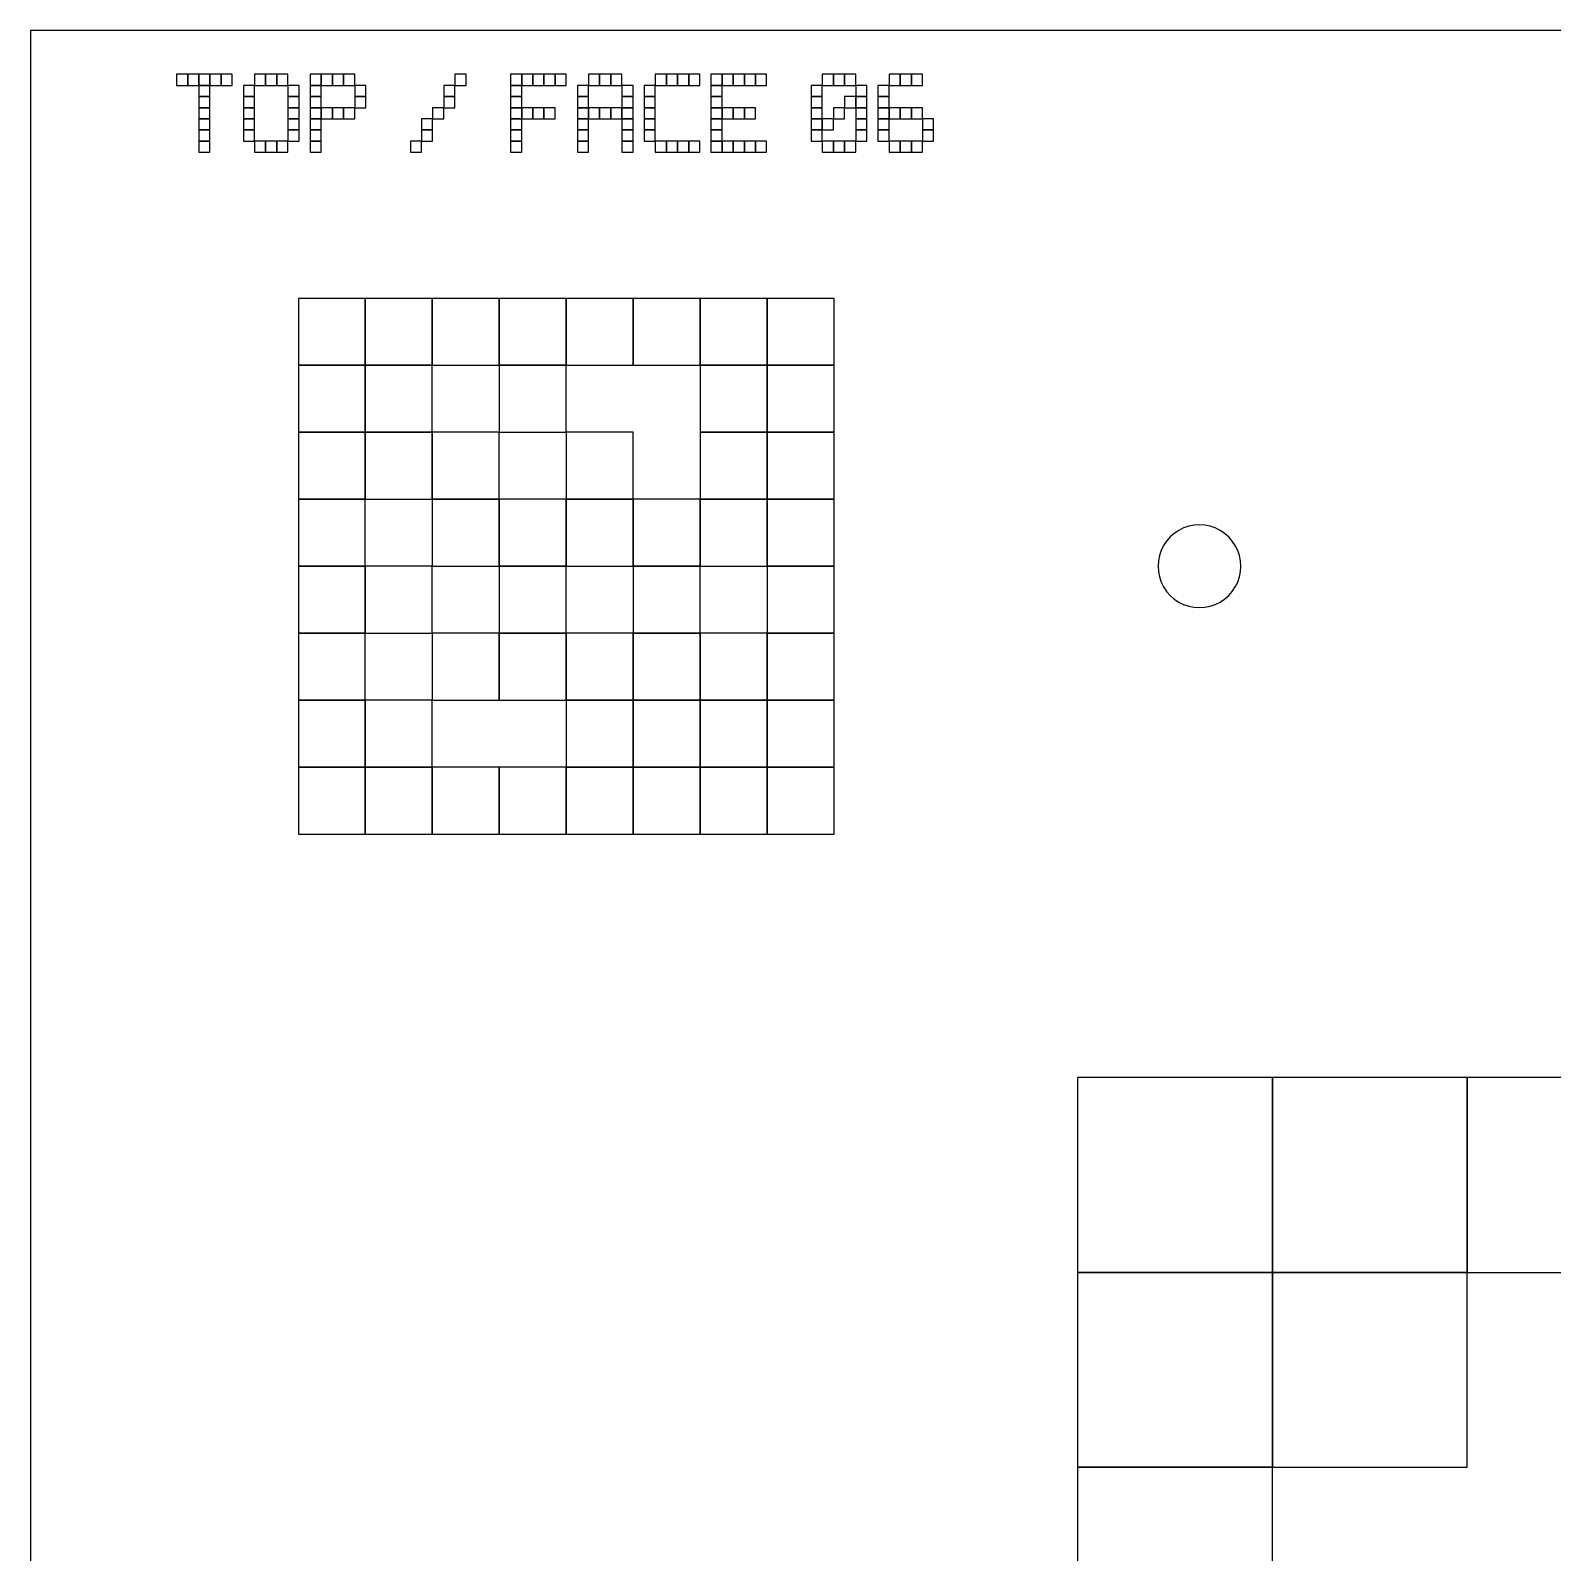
# Model space of a CAD drawing. Extents: x 0 to 490, y 0 to 320.
# Drawn here: x 340 to 402.5, y 87.5 to 150 of the extents above; entities that cross this region are included whole.
import ezdxf

# ---------------------------------------------------------------- set-up
doc = ezdxf.new("R2010")
doc.units = 0
for name, color, linetype in [('BLACK_POCKET', 7, 'CONTINUOUS'), ('BOARD_TEXT', 2, 'CONTINUOUS'), ('CUT', 1, 'CONTINUOUS'), ('MOUNT_HOLE', 5, 'CONTINUOUS')]:
    doc.layers.add(name, color=color, linetype=linetype)

msp = doc.modelspace()

# ---------------------------------------------------------------- linework, layer by layer
at = {"layer": 'BLACK_POCKET'}
for p, q in [((353.75, 139), (351, 139)), ((351, 139), (351, 136.25)), ((353.75, 136.25), (353.75, 139)), ((356.5, 139), (353.75, 139)), ((353.75, 139), (353.75, 136.25)), ((356.5, 136.25), (356.5, 139)), ((359.25, 139), (356.5, 139)), ((356.5, 139), (356.5, 136.25)), ((359.25, 136.25), (359.25, 139)), ((362, 139), (359.25, 139)), ((359.25, 139), (359.25, 136.25)), ((362, 136.25), (362, 139)), ((364.75, 139), (362, 139)), ((362, 139), (362, 136.25)), ((364.75, 136.25), (364.75, 139)), ((367.5, 139), (364.75, 139)), ((364.75, 139), (364.75, 136.25)), ((367.5, 136.25), (367.5, 139)), ((370.25, 139), (367.5, 139)), ((367.5, 139), (367.5, 136.25)), ((370.25, 136.25), (370.25, 139)), ((373, 139), (370.25, 139)), ((370.25, 139), (370.25, 136.25)), ((373, 136.25), (373, 139)), ((351, 136.25), (353.75, 136.25)), ((353.75, 136.25), (351, 136.25)), ((351, 136.25), (351, 133.5)), ((353.75, 136.25), (356.5, 136.25)), ((353.75, 133.5), (353.75, 136.25)), ((356.5, 136.25), (353.75, 136.25)), ((353.75, 136.25), (353.75, 133.5)), ((356.5, 136.25), (359.25, 136.25)), ((356.5, 133.5), (356.5, 136.25)), ((359.25, 136.25), (362, 136.25)), ((362, 136.25), (359.25, 136.25)), ((359.25, 136.25), (359.25, 133.5)), ((362, 136.25), (364.75, 136.25)), ((362, 133.5), (362, 136.25)), ((364.75, 136.25), (367.5, 136.25)), ((367.5, 136.25), (370.25, 136.25)), ((370.25, 136.25), (367.5, 136.25)), ((367.5, 136.25), (367.5, 133.5)), ((370.25, 136.25), (373, 136.25)), ((370.25, 133.5), (370.25, 136.25)), ((373, 136.25), (370.25, 136.25)), ((370.25, 136.25), (370.25, 133.5)), ((373, 133.5), (373, 136.25)), ((351, 133.5), (353.75, 133.5)), ((353.75, 133.5), (351, 133.5)), ((351, 133.5), (351, 130.75)), ((353.75, 133.5), (356.5, 133.5)), ((353.75, 130.75), (353.75, 133.5)), ((356.5, 133.5), (353.75, 133.5)), ((353.75, 133.5), (353.75, 130.75)), ((356.5, 130.75), (356.5, 133.5)), ((359.25, 133.5), (356.5, 133.5)), ((356.5, 133.5), (356.5, 130.75)), ((359.25, 133.5), (362, 133.5)), ((359.25, 130.75), (359.25, 133.5)), ((364.75, 133.5), (362, 133.5)), ((362, 133.5), (362, 130.75)), ((364.75, 130.75), (364.75, 133.5)), ((367.5, 133.5), (370.25, 133.5)), ((370.25, 133.5), (367.5, 133.5)), ((367.5, 133.5), (367.5, 130.75)), ((370.25, 133.5), (373, 133.5)), ((370.25, 130.75), (370.25, 133.5)), ((373, 133.5), (370.25, 133.5)), ((370.25, 133.5), (370.25, 130.75)), ((373, 130.75), (373, 133.5)), ((351, 130.75), (353.75, 130.75)), ((353.75, 130.75), (351, 130.75)), ((351, 130.75), (351, 128)), ((353.75, 130.75), (356.5, 130.75)), ((353.75, 128), (353.75, 130.75)), ((356.5, 130.75), (359.25, 130.75)), ((359.25, 130.75), (356.5, 130.75)), ((356.5, 130.75), (356.5, 128)), ((359.25, 128), (359.25, 130.75)), ((362, 130.75), (359.25, 130.75)), ((359.25, 130.75), (359.25, 128)), ((362, 130.75), (364.75, 130.75)), ((362, 128), (362, 130.75)), ((364.75, 130.75), (362, 130.75)), ((362, 130.75), (362, 128)), ((364.75, 128), (364.75, 130.75)), ((367.5, 130.75), (364.75, 130.75)), ((364.75, 130.75), (364.75, 128)), ((367.5, 130.75), (370.25, 130.75)), ((367.5, 128), (367.5, 130.75)), ((370.25, 130.75), (367.5, 130.75)), ((367.5, 130.75), (367.5, 128)), ((370.25, 130.75), (373, 130.75)), ((370.25, 128), (370.25, 130.75)), ((373, 130.75), (370.25, 130.75)), ((370.25, 130.75), (370.25, 128)), ((373, 128), (373, 130.75)), ((351, 128), (353.75, 128)), ((353.75, 128), (351, 128)), ((351, 128), (351, 125.25)), ((353.75, 125.25), (353.75, 128)), ((356.5, 128), (353.75, 128)), ((353.75, 128), (353.75, 125.25)), ((356.5, 128), (359.25, 128)), ((356.5, 125.25), (356.5, 128)), ((359.25, 128), (362, 128)), ((362, 128), (359.25, 128)), ((359.25, 128), (359.25, 125.25)), ((362, 128), (364.75, 128)), ((362, 125.25), (362, 128)), ((364.75, 128), (367.5, 128)), ((367.5, 128), (364.75, 128)), ((364.75, 128), (364.75, 125.25)), ((367.5, 128), (370.25, 128)), ((367.5, 125.25), (367.5, 128)), ((370.25, 128), (373, 128)), ((373, 128), (370.25, 128)), ((370.25, 128), (370.25, 125.25)), ((373, 125.25), (373, 128)), ((351, 125.25), (353.75, 125.25)), ((353.75, 125.25), (351, 125.25)), ((351, 125.25), (351, 122.5)), ((353.75, 125.25), (356.5, 125.25)), ((353.75, 122.5), (353.75, 125.25)), ((359.25, 125.25), (356.5, 125.25)), ((356.5, 125.25), (356.5, 122.5)), ((359.25, 125.25), (362, 125.25)), ((359.25, 122.5), (359.25, 125.25)), ((362, 125.25), (359.25, 125.25)), ((359.25, 125.25), (359.25, 122.5)), ((362, 122.5), (362, 125.25)), ((364.75, 125.25), (362, 125.25)), ((362, 125.25), (362, 122.5)), ((364.75, 125.25), (367.5, 125.25)), ((364.75, 122.5), (364.75, 125.25)), ((367.5, 125.25), (364.75, 125.25)), ((364.75, 125.25), (364.75, 122.5)), ((367.5, 122.5), (367.5, 125.25)), ((370.25, 125.25), (367.5, 125.25)), ((367.5, 125.25), (367.5, 122.5)), ((370.25, 125.25), (373, 125.25)), ((370.25, 122.5), (370.25, 125.25)), ((373, 125.25), (370.25, 125.25)), ((370.25, 125.25), (370.25, 122.5)), ((373, 122.5), (373, 125.25)), ((351, 122.5), (353.75, 122.5)), ((353.75, 122.5), (351, 122.5)), ((351, 122.5), (351, 119.75)), ((353.75, 119.75), (353.75, 122.5)), ((356.5, 122.5), (353.75, 122.5)), ((353.75, 122.5), (353.75, 119.75)), ((356.5, 122.5), (359.25, 122.5)), ((356.5, 119.75), (356.5, 122.5)), ((359.25, 122.5), (362, 122.5)), ((362, 122.5), (364.75, 122.5)), ((364.75, 122.5), (362, 122.5)), ((362, 122.5), (362, 119.75)), ((364.75, 122.5), (367.5, 122.5)), ((364.75, 119.75), (364.75, 122.5)), ((367.5, 122.5), (364.75, 122.5)), ((364.75, 122.5), (364.75, 119.75)), ((367.5, 122.5), (370.25, 122.5)), ((367.5, 119.75), (367.5, 122.5)), ((370.25, 122.5), (367.5, 122.5)), ((367.5, 122.5), (367.5, 119.75)), ((370.25, 122.5), (373, 122.5)), ((370.25, 119.75), (370.25, 122.5)), ((373, 122.5), (370.25, 122.5)), ((370.25, 122.5), (370.25, 119.75)), ((373, 119.75), (373, 122.5)), ((351, 119.75), (353.75, 119.75)), ((353.75, 119.75), (351, 119.75)), ((351, 119.75), (351, 117)), ((353.75, 119.75), (356.5, 119.75)), ((353.75, 117), (353.75, 119.75)), ((356.5, 119.75), (353.75, 119.75)), ((353.75, 119.75), (353.75, 117)), ((356.5, 117), (356.5, 119.75)), ((359.25, 119.75), (356.5, 119.75)), ((356.5, 119.75), (356.5, 117)), ((359.25, 117), (359.25, 119.75)), ((362, 119.75), (359.25, 119.75)), ((359.25, 119.75), (359.25, 117)), ((362, 119.75), (364.75, 119.75)), ((362, 117), (362, 119.75)), ((364.75, 119.75), (362, 119.75)), ((362, 119.75), (362, 117)), ((364.75, 119.75), (367.5, 119.75)), ((364.75, 117), (364.75, 119.75)), ((367.5, 119.75), (364.75, 119.75)), ((364.75, 119.75), (364.75, 117)), ((367.5, 119.75), (370.25, 119.75)), ((367.5, 117), (367.5, 119.75)), ((370.25, 119.75), (367.5, 119.75)), ((367.5, 119.75), (367.5, 117)), ((370.25, 119.75), (373, 119.75)), ((370.25, 117), (370.25, 119.75)), ((373, 119.75), (370.25, 119.75)), ((370.25, 119.75), (370.25, 117)), ((373, 117), (373, 119.75)), ((351, 117), (353.75, 117)), ((353.75, 117), (356.5, 117)), ((356.5, 117), (359.25, 117)), ((359.25, 117), (362, 117)), ((362, 117), (364.75, 117)), ((364.75, 117), (367.5, 117)), ((367.5, 117), (370.25, 117)), ((370.25, 117), (373, 117)), ((391, 107), (383, 107)), ((383, 107), (383, 99)), ((391, 99), (391, 107)), ((399, 107), (391, 107)), ((391, 107), (391, 99)), ((399, 99), (399, 107)), ((407, 107), (399, 107)), ((399, 107), (399, 99)), ((383, 99), (391, 99)), ((391, 99), (383, 99)), ((383, 99), (383, 91)), ((391, 99), (399, 99)), ((391, 91), (391, 99)), ((399, 99), (391, 99)), ((391, 99), (391, 91)), ((399, 99), (407, 99)), ((399, 91), (399, 99)), ((383, 91), (391, 91)), ((391, 91), (383, 91)), ((383, 91), (383, 83)), ((391, 91), (399, 91)), ((391, 83), (391, 91))]:
    msp.add_line(p, q, dxfattribs=at)
at = {"layer": 'BOARD_TEXT'}
for p, q in [((346.457143, 148.2), (346, 148.2)), ((346, 148.2), (346, 147.742857)), ((346.457143, 147.742857), (346.457143, 148.2)), ((346.914286, 148.2), (346.457143, 148.2)), ((346.457143, 148.2), (346.457143, 147.742857)), ((346.914286, 147.742857), (346.914286, 148.2)), ((347.371429, 148.2), (346.914286, 148.2)), ((346.914286, 148.2), (346.914286, 147.742857)), ((347.371429, 147.742857), (347.371429, 148.2)), ((347.828571, 148.2), (347.371429, 148.2)), ((347.371429, 148.2), (347.371429, 147.742857)), ((347.828571, 147.742857), (347.828571, 148.2)), ((348.285714, 148.2), (347.828571, 148.2)), ((347.828571, 148.2), (347.828571, 147.742857)), ((348.285714, 147.742857), (348.285714, 148.2)), ((349.657143, 148.2), (349.2, 148.2)), ((349.2, 148.2), (349.2, 147.742857)), ((349.657143, 147.742857), (349.657143, 148.2)), ((350.114286, 148.2), (349.657143, 148.2)), ((349.657143, 148.2), (349.657143, 147.742857)), ((350.114286, 147.742857), (350.114286, 148.2)), ((350.571429, 148.2), (350.114286, 148.2)), ((350.114286, 148.2), (350.114286, 147.742857)), ((350.571429, 147.742857), (350.571429, 148.2)), ((351.942857, 148.2), (351.485714, 148.2)), ((351.485714, 148.2), (351.485714, 147.742857)), ((351.942857, 147.742857), (351.942857, 148.2)), ((352.4, 148.2), (351.942857, 148.2)), ((351.942857, 148.2), (351.942857, 147.742857)), ((352.4, 147.742857), (352.4, 148.2)), ((352.857143, 148.2), (352.4, 148.2)), ((352.4, 148.2), (352.4, 147.742857)), ((352.857143, 147.742857), (352.857143, 148.2)), ((353.314286, 148.2), (352.857143, 148.2)), ((352.857143, 148.2), (352.857143, 147.742857)), ((353.314286, 147.742857), (353.314286, 148.2)), ((357.885714, 148.2), (357.428571, 148.2)), ((357.428571, 148.2), (357.428571, 147.742857)), ((357.885714, 147.742857), (357.885714, 148.2)), ((360.171429, 148.2), (359.714286, 148.2)), ((359.714286, 148.2), (359.714286, 147.742857)), ((360.171429, 147.742857), (360.171429, 148.2)), ((360.628571, 148.2), (360.171429, 148.2)), ((360.171429, 148.2), (360.171429, 147.742857)), ((360.628571, 147.742857), (360.628571, 148.2)), ((361.085714, 148.2), (360.628571, 148.2)), ((360.628571, 148.2), (360.628571, 147.742857)), ((361.085714, 147.742857), (361.085714, 148.2)), ((361.542857, 148.2), (361.085714, 148.2)), ((361.085714, 148.2), (361.085714, 147.742857)), ((361.542857, 147.742857), (361.542857, 148.2)), ((362, 148.2), (361.542857, 148.2)), ((361.542857, 148.2), (361.542857, 147.742857)), ((362, 147.742857), (362, 148.2)), ((363.371429, 148.2), (362.914286, 148.2)), ((362.914286, 148.2), (362.914286, 147.742857)), ((363.371429, 147.742857), (363.371429, 148.2)), ((363.828571, 148.2), (363.371429, 148.2)), ((363.371429, 148.2), (363.371429, 147.742857)), ((363.828571, 147.742857), (363.828571, 148.2)), ((364.285714, 148.2), (363.828571, 148.2)), ((363.828571, 148.2), (363.828571, 147.742857)), ((364.285714, 147.742857), (364.285714, 148.2)), ((366.114286, 148.2), (365.657143, 148.2)), ((365.657143, 148.2), (365.657143, 147.742857)), ((366.114286, 147.742857), (366.114286, 148.2)), ((366.571429, 148.2), (366.114286, 148.2)), ((366.114286, 148.2), (366.114286, 147.742857)), ((366.571429, 147.742857), (366.571429, 148.2)), ((367.028571, 148.2), (366.571429, 148.2)), ((366.571429, 148.2), (366.571429, 147.742857)), ((367.028571, 147.742857), (367.028571, 148.2)), ((367.485714, 148.2), (367.028571, 148.2)), ((367.028571, 148.2), (367.028571, 147.742857)), ((367.485714, 147.742857), (367.485714, 148.2)), ((368.4, 148.2), (367.942857, 148.2)), ((367.942857, 148.2), (367.942857, 147.742857)), ((368.4, 147.742857), (368.4, 148.2)), ((368.857143, 148.2), (368.4, 148.2)), ((368.4, 148.2), (368.4, 147.742857)), ((368.857143, 147.742857), (368.857143, 148.2)), ((369.314286, 148.2), (368.857143, 148.2)), ((368.857143, 148.2), (368.857143, 147.742857)), ((369.314286, 147.742857), (369.314286, 148.2)), ((369.771429, 148.2), (369.314286, 148.2)), ((369.314286, 148.2), (369.314286, 147.742857)), ((369.771429, 147.742857), (369.771429, 148.2)), ((370.228571, 148.2), (369.771429, 148.2)), ((369.771429, 148.2), (369.771429, 147.742857)), ((370.228571, 147.742857), (370.228571, 148.2)), ((372.971429, 148.2), (372.514286, 148.2)), ((372.514286, 148.2), (372.514286, 147.742857)), ((372.971429, 147.742857), (372.971429, 148.2)), ((373.428571, 148.2), (372.971429, 148.2)), ((372.971429, 148.2), (372.971429, 147.742857)), ((373.428571, 147.742857), (373.428571, 148.2)), ((373.885714, 148.2), (373.428571, 148.2)), ((373.428571, 148.2), (373.428571, 147.742857)), ((373.885714, 147.742857), (373.885714, 148.2)), ((375.714286, 148.2), (375.257143, 148.2)), ((375.257143, 148.2), (375.257143, 147.742857)), ((375.714286, 147.742857), (375.714286, 148.2)), ((376.171429, 148.2), (375.714286, 148.2)), ((375.714286, 148.2), (375.714286, 147.742857)), ((376.171429, 147.742857), (376.171429, 148.2)), ((376.628571, 148.2), (376.171429, 148.2)), ((376.171429, 148.2), (376.171429, 147.742857)), ((376.628571, 147.742857), (376.628571, 148.2)), ((346, 147.742857), (346.457143, 147.742857)), ((346.457143, 147.742857), (346.914286, 147.742857)), ((346.914286, 147.742857), (347.371429, 147.742857)), ((347.371429, 147.742857), (346.914286, 147.742857)), ((346.914286, 147.742857), (346.914286, 147.285714)), ((347.371429, 147.742857), (347.828571, 147.742857)), ((347.371429, 147.285714), (347.371429, 147.742857)), ((347.828571, 147.742857), (348.285714, 147.742857)), ((349.2, 147.742857), (348.742857, 147.742857)), ((348.742857, 147.742857), (348.742857, 147.285714)), ((349.2, 147.742857), (349.657143, 147.742857)), ((349.2, 147.285714), (349.2, 147.742857)), ((349.657143, 147.742857), (350.114286, 147.742857)), ((350.114286, 147.742857), (350.571429, 147.742857)), ((351.028571, 147.742857), (350.571429, 147.742857)), ((350.571429, 147.742857), (350.571429, 147.285714)), ((351.028571, 147.285714), (351.028571, 147.742857)), ((351.485714, 147.742857), (351.942857, 147.742857)), ((351.942857, 147.742857), (351.485714, 147.742857)), ((351.485714, 147.742857), (351.485714, 147.285714)), ((351.942857, 147.742857), (352.4, 147.742857)), ((351.942857, 147.285714), (351.942857, 147.742857)), ((352.4, 147.742857), (352.857143, 147.742857)), ((352.857143, 147.742857), (353.314286, 147.742857)), ((353.771429, 147.742857), (353.314286, 147.742857)), ((353.314286, 147.742857), (353.314286, 147.285714)), ((353.771429, 147.285714), (353.771429, 147.742857)), ((357.428571, 147.742857), (356.971429, 147.742857)), ((356.971429, 147.742857), (356.971429, 147.285714)), ((357.428571, 147.742857), (357.885714, 147.742857)), ((357.428571, 147.285714), (357.428571, 147.742857)), ((359.714286, 147.742857), (360.171429, 147.742857)), ((360.171429, 147.742857), (359.714286, 147.742857)), ((359.714286, 147.742857), (359.714286, 147.285714)), ((360.171429, 147.742857), (360.628571, 147.742857)), ((360.171429, 147.285714), (360.171429, 147.742857)), ((360.628571, 147.742857), (361.085714, 147.742857)), ((361.085714, 147.742857), (361.542857, 147.742857)), ((361.542857, 147.742857), (362, 147.742857)), ((362.914286, 147.742857), (362.457143, 147.742857)), ((362.457143, 147.742857), (362.457143, 147.285714)), ((362.914286, 147.742857), (363.371429, 147.742857)), ((362.914286, 147.285714), (362.914286, 147.742857)), ((363.371429, 147.742857), (363.828571, 147.742857)), ((363.828571, 147.742857), (364.285714, 147.742857)), ((364.742857, 147.742857), (364.285714, 147.742857)), ((364.285714, 147.742857), (364.285714, 147.285714)), ((364.742857, 147.285714), (364.742857, 147.742857)), ((365.657143, 147.742857), (365.2, 147.742857)), ((365.2, 147.742857), (365.2, 147.285714)), ((365.657143, 147.742857), (366.114286, 147.742857)), ((365.657143, 147.285714), (365.657143, 147.742857)), ((366.114286, 147.742857), (366.571429, 147.742857)), ((366.571429, 147.742857), (367.028571, 147.742857)), ((367.028571, 147.742857), (367.485714, 147.742857)), ((367.942857, 147.742857), (368.4, 147.742857)), ((368.4, 147.742857), (367.942857, 147.742857)), ((367.942857, 147.742857), (367.942857, 147.285714)), ((368.4, 147.742857), (368.857143, 147.742857)), ((368.4, 147.285714), (368.4, 147.742857)), ((368.857143, 147.742857), (369.314286, 147.742857)), ((369.314286, 147.742857), (369.771429, 147.742857)), ((369.771429, 147.742857), (370.228571, 147.742857)), ((372.514286, 147.742857), (372.057143, 147.742857)), ((372.057143, 147.742857), (372.057143, 147.285714)), ((372.514286, 147.742857), (372.971429, 147.742857)), ((372.514286, 147.285714), (372.514286, 147.742857)), ((372.971429, 147.742857), (373.428571, 147.742857)), ((373.428571, 147.742857), (373.885714, 147.742857)), ((374.342857, 147.742857), (373.885714, 147.742857)), ((373.885714, 147.742857), (373.885714, 147.285714)), ((374.342857, 147.285714), (374.342857, 147.742857)), ((375.257143, 147.742857), (374.8, 147.742857)), ((374.8, 147.742857), (374.8, 147.285714)), ((375.257143, 147.742857), (375.714286, 147.742857)), ((375.257143, 147.285714), (375.257143, 147.742857)), ((375.714286, 147.742857), (376.171429, 147.742857)), ((376.171429, 147.742857), (376.628571, 147.742857)), ((346.914286, 147.285714), (347.371429, 147.285714)), ((347.371429, 147.285714), (346.914286, 147.285714)), ((346.914286, 147.285714), (346.914286, 146.828571)), ((347.371429, 146.828571), (347.371429, 147.285714)), ((348.742857, 147.285714), (349.2, 147.285714)), ((349.2, 147.285714), (348.742857, 147.285714)), ((348.742857, 147.285714), (348.742857, 146.828571)), ((349.2, 146.828571), (349.2, 147.285714)), ((350.571429, 147.285714), (351.028571, 147.285714)), ((351.028571, 147.285714), (350.571429, 147.285714)), ((350.571429, 147.285714), (350.571429, 146.828571)), ((351.028571, 146.828571), (351.028571, 147.285714)), ((351.485714, 147.285714), (351.942857, 147.285714)), ((351.942857, 147.285714), (351.485714, 147.285714)), ((351.485714, 147.285714), (351.485714, 146.828571)), ((351.942857, 146.828571), (351.942857, 147.285714)), ((353.314286, 147.285714), (353.771429, 147.285714)), ((353.771429, 147.285714), (353.314286, 147.285714)), ((353.314286, 147.285714), (353.314286, 146.828571)), ((353.771429, 146.828571), (353.771429, 147.285714)), ((356.971429, 147.285714), (357.428571, 147.285714)), ((357.428571, 147.285714), (356.971429, 147.285714)), ((356.971429, 147.285714), (356.971429, 146.828571)), ((357.428571, 146.828571), (357.428571, 147.285714)), ((359.714286, 147.285714), (360.171429, 147.285714)), ((360.171429, 147.285714), (359.714286, 147.285714)), ((359.714286, 147.285714), (359.714286, 146.828571)), ((360.171429, 146.828571), (360.171429, 147.285714)), ((362.457143, 147.285714), (362.914286, 147.285714)), ((362.914286, 147.285714), (362.457143, 147.285714)), ((362.457143, 147.285714), (362.457143, 146.828571)), ((362.914286, 146.828571), (362.914286, 147.285714)), ((364.285714, 147.285714), (364.742857, 147.285714)), ((364.742857, 147.285714), (364.285714, 147.285714)), ((364.285714, 147.285714), (364.285714, 146.828571)), ((364.742857, 146.828571), (364.742857, 147.285714)), ((365.2, 147.285714), (365.657143, 147.285714)), ((365.657143, 147.285714), (365.2, 147.285714)), ((365.2, 147.285714), (365.2, 146.828571)), ((365.657143, 146.828571), (365.657143, 147.285714)), ((367.942857, 147.285714), (368.4, 147.285714)), ((368.4, 147.285714), (367.942857, 147.285714)), ((367.942857, 147.285714), (367.942857, 146.828571)), ((368.4, 146.828571), (368.4, 147.285714)), ((372.057143, 147.285714), (372.514286, 147.285714)), ((372.514286, 147.285714), (372.057143, 147.285714)), ((372.057143, 147.285714), (372.057143, 146.828571)), ((372.514286, 146.828571), (372.514286, 147.285714)), ((373.885714, 147.285714), (373.428571, 147.285714)), ((373.428571, 147.285714), (373.428571, 146.828571)), ((373.885714, 147.285714), (374.342857, 147.285714)), ((373.885714, 146.828571), (373.885714, 147.285714)), ((374.342857, 147.285714), (373.885714, 147.285714)), ((373.885714, 147.285714), (373.885714, 146.828571)), ((374.342857, 146.828571), (374.342857, 147.285714)), ((374.8, 147.285714), (375.257143, 147.285714)), ((375.257143, 147.285714), (374.8, 147.285714)), ((374.8, 147.285714), (374.8, 146.828571)), ((375.257143, 146.828571), (375.257143, 147.285714)), ((346.914286, 146.828571), (347.371429, 146.828571)), ((347.371429, 146.828571), (346.914286, 146.828571)), ((346.914286, 146.828571), (346.914286, 146.371429)), ((346.914286, 146.371429), (347.371429, 146.371429)), ((347.371429, 146.371429), (346.914286, 146.371429)), ((346.914286, 146.371429), (346.914286, 145.914286)), ((347.371429, 146.371429), (347.371429, 146.828571)), ((347.371429, 145.914286), (347.371429, 146.371429)), ((348.742857, 146.828571), (349.2, 146.828571)), ((349.2, 146.828571), (348.742857, 146.828571)), ((348.742857, 146.828571), (348.742857, 146.371429)), ((348.742857, 146.371429), (349.2, 146.371429)), ((349.2, 146.371429), (348.742857, 146.371429)), ((348.742857, 146.371429), (348.742857, 145.914286)), ((349.2, 146.371429), (349.2, 146.828571)), ((349.2, 145.914286), (349.2, 146.371429)), ((350.571429, 146.828571), (351.028571, 146.828571)), ((351.028571, 146.828571), (350.571429, 146.828571)), ((350.571429, 146.828571), (350.571429, 146.371429)), ((350.571429, 146.371429), (351.028571, 146.371429)), ((351.028571, 146.371429), (350.571429, 146.371429)), ((350.571429, 146.371429), (350.571429, 145.914286)), ((351.028571, 146.371429), (351.028571, 146.828571)), ((351.028571, 145.914286), (351.028571, 146.371429)), ((351.485714, 146.828571), (351.942857, 146.828571)), ((351.942857, 146.828571), (351.485714, 146.828571)), ((351.485714, 146.828571), (351.485714, 146.371429)), ((351.485714, 146.371429), (351.942857, 146.371429)), ((351.942857, 146.371429), (351.485714, 146.371429)), ((351.485714, 146.371429), (351.485714, 145.914286)), ((351.942857, 146.371429), (351.942857, 146.828571)), ((352.4, 146.828571), (351.942857, 146.828571)), ((351.942857, 146.828571), (351.942857, 146.371429)), ((351.942857, 146.371429), (352.4, 146.371429)), ((351.942857, 145.914286), (351.942857, 146.371429)), ((352.4, 146.371429), (352.4, 146.828571)), ((352.857143, 146.828571), (352.4, 146.828571)), ((352.4, 146.828571), (352.4, 146.371429)), ((352.4, 146.371429), (352.857143, 146.371429)), ((352.857143, 146.371429), (352.857143, 146.828571)), ((353.314286, 146.828571), (352.857143, 146.828571)), ((352.857143, 146.828571), (352.857143, 146.371429)), ((352.857143, 146.371429), (353.314286, 146.371429)), ((353.314286, 146.828571), (353.771429, 146.828571)), ((353.314286, 146.371429), (353.314286, 146.828571)), ((356.514286, 146.371429), (356.057143, 146.371429)), ((356.057143, 146.371429), (356.057143, 145.914286)), ((356.971429, 146.828571), (356.514286, 146.828571)), ((356.514286, 146.828571), (356.514286, 146.371429)), ((356.514286, 146.371429), (356.971429, 146.371429)), ((356.514286, 145.914286), (356.514286, 146.371429)), ((356.971429, 146.828571), (357.428571, 146.828571)), ((356.971429, 146.371429), (356.971429, 146.828571)), ((359.714286, 146.828571), (360.171429, 146.828571)), ((360.171429, 146.828571), (359.714286, 146.828571)), ((359.714286, 146.828571), (359.714286, 146.371429)), ((359.714286, 146.371429), (360.171429, 146.371429)), ((360.171429, 146.371429), (359.714286, 146.371429)), ((359.714286, 146.371429), (359.714286, 145.914286)), ((360.171429, 146.371429), (360.171429, 146.828571)), ((360.628571, 146.828571), (360.171429, 146.828571)), ((360.171429, 146.828571), (360.171429, 146.371429)), ((360.171429, 146.371429), (360.628571, 146.371429)), ((360.171429, 145.914286), (360.171429, 146.371429)), ((360.628571, 146.371429), (360.628571, 146.828571)), ((361.085714, 146.828571), (360.628571, 146.828571)), ((360.628571, 146.828571), (360.628571, 146.371429)), ((360.628571, 146.371429), (361.085714, 146.371429)), ((361.085714, 146.371429), (361.085714, 146.828571)), ((361.542857, 146.828571), (361.085714, 146.828571)), ((361.085714, 146.828571), (361.085714, 146.371429)), ((361.085714, 146.371429), (361.542857, 146.371429)), ((361.542857, 146.371429), (361.542857, 146.828571)), ((362.457143, 146.828571), (362.914286, 146.828571)), ((362.914286, 146.828571), (362.457143, 146.828571)), ((362.457143, 146.828571), (362.457143, 146.371429)), ((362.457143, 146.371429), (362.914286, 146.371429)), ((362.914286, 146.371429), (362.457143, 146.371429)), ((362.457143, 146.371429), (362.457143, 145.914286)), ((362.914286, 146.371429), (362.914286, 146.828571)), ((363.371429, 146.828571), (362.914286, 146.828571)), ((362.914286, 146.828571), (362.914286, 146.371429)), ((362.914286, 146.371429), (363.371429, 146.371429)), ((362.914286, 145.914286), (362.914286, 146.371429)), ((363.371429, 146.371429), (363.371429, 146.828571)), ((363.828571, 146.828571), (363.371429, 146.828571)), ((363.371429, 146.828571), (363.371429, 146.371429)), ((363.371429, 146.371429), (363.828571, 146.371429)), ((363.828571, 146.371429), (363.828571, 146.828571)), ((364.285714, 146.828571), (363.828571, 146.828571)), ((363.828571, 146.828571), (363.828571, 146.371429)), ((363.828571, 146.371429), (364.285714, 146.371429)), ((364.285714, 146.828571), (364.742857, 146.828571)), ((364.285714, 146.371429), (364.285714, 146.828571)), ((364.742857, 146.828571), (364.285714, 146.828571)), ((364.285714, 146.828571), (364.285714, 146.371429)), ((364.285714, 146.371429), (364.742857, 146.371429)), ((364.742857, 146.371429), (364.285714, 146.371429)), ((364.285714, 146.371429), (364.285714, 145.914286)), ((364.742857, 146.371429), (364.742857, 146.828571)), ((364.742857, 145.914286), (364.742857, 146.371429)), ((365.2, 146.828571), (365.657143, 146.828571)), ((365.657143, 146.828571), (365.2, 146.828571)), ((365.2, 146.828571), (365.2, 146.371429)), ((365.2, 146.371429), (365.657143, 146.371429)), ((365.657143, 146.371429), (365.2, 146.371429)), ((365.2, 146.371429), (365.2, 145.914286)), ((365.657143, 146.371429), (365.657143, 146.828571)), ((365.657143, 145.914286), (365.657143, 146.371429)), ((367.942857, 146.828571), (368.4, 146.828571)), ((368.4, 146.828571), (367.942857, 146.828571)), ((367.942857, 146.828571), (367.942857, 146.371429)), ((367.942857, 146.371429), (368.4, 146.371429)), ((368.4, 146.371429), (367.942857, 146.371429)), ((367.942857, 146.371429), (367.942857, 145.914286)), ((368.4, 146.371429), (368.4, 146.828571)), ((368.857143, 146.828571), (368.4, 146.828571)), ((368.4, 146.828571), (368.4, 146.371429)), ((368.4, 146.371429), (368.857143, 146.371429)), ((368.4, 145.914286), (368.4, 146.371429)), ((368.857143, 146.371429), (368.857143, 146.828571)), ((369.314286, 146.828571), (368.857143, 146.828571)), ((368.857143, 146.828571), (368.857143, 146.371429)), ((368.857143, 146.371429), (369.314286, 146.371429)), ((369.314286, 146.371429), (369.314286, 146.828571)), ((369.771429, 146.828571), (369.314286, 146.828571)), ((369.314286, 146.828571), (369.314286, 146.371429)), ((369.314286, 146.371429), (369.771429, 146.371429)), ((369.771429, 146.371429), (369.771429, 146.828571)), ((372.057143, 146.828571), (372.514286, 146.828571)), ((372.514286, 146.828571), (372.057143, 146.828571)), ((372.057143, 146.828571), (372.057143, 146.371429)), ((372.057143, 146.371429), (372.514286, 146.371429)), ((372.514286, 146.371429), (372.057143, 146.371429)), ((372.057143, 146.371429), (372.057143, 145.914286)), ((372.514286, 146.371429), (372.514286, 146.828571)), ((372.514286, 145.914286), (372.514286, 146.371429)), ((372.971429, 146.371429), (372.514286, 146.371429)), ((372.514286, 146.371429), (372.514286, 145.914286)), ((373.428571, 146.828571), (372.971429, 146.828571)), ((372.971429, 146.828571), (372.971429, 146.371429)), ((372.971429, 146.371429), (373.428571, 146.371429)), ((372.971429, 145.914286), (372.971429, 146.371429)), ((373.428571, 146.828571), (373.885714, 146.828571)), ((373.428571, 146.371429), (373.428571, 146.828571)), ((373.885714, 146.828571), (374.342857, 146.828571)), ((374.342857, 146.828571), (373.885714, 146.828571)), ((373.885714, 146.828571), (373.885714, 146.371429)), ((373.885714, 146.371429), (374.342857, 146.371429)), ((374.342857, 146.371429), (373.885714, 146.371429)), ((373.885714, 146.371429), (373.885714, 145.914286)), ((374.342857, 146.371429), (374.342857, 146.828571)), ((374.342857, 145.914286), (374.342857, 146.371429)), ((374.8, 146.828571), (375.257143, 146.828571)), ((375.257143, 146.828571), (374.8, 146.828571)), ((374.8, 146.828571), (374.8, 146.371429)), ((374.8, 146.371429), (375.257143, 146.371429)), ((375.257143, 146.371429), (374.8, 146.371429)), ((374.8, 146.371429), (374.8, 145.914286)), ((375.257143, 146.371429), (375.257143, 146.828571)), ((375.714286, 146.828571), (375.257143, 146.828571)), ((375.257143, 146.828571), (375.257143, 146.371429)), ((375.257143, 146.371429), (375.714286, 146.371429)), ((375.257143, 145.914286), (375.257143, 146.371429)), ((375.714286, 146.371429), (375.714286, 146.828571)), ((376.171429, 146.828571), (375.714286, 146.828571)), ((375.714286, 146.828571), (375.714286, 146.371429)), ((375.714286, 146.371429), (376.171429, 146.371429)), ((376.171429, 146.371429), (376.171429, 146.828571)), ((376.628571, 146.828571), (376.171429, 146.828571)), ((376.171429, 146.828571), (376.171429, 146.371429)), ((376.171429, 146.371429), (376.628571, 146.371429)), ((376.628571, 146.371429), (376.628571, 146.828571)), ((377.085714, 146.371429), (376.628571, 146.371429)), ((376.628571, 146.371429), (376.628571, 145.914286)), ((377.085714, 145.914286), (377.085714, 146.371429)), ((346.914286, 145.914286), (347.371429, 145.914286)), ((347.371429, 145.914286), (346.914286, 145.914286)), ((346.914286, 145.914286), (346.914286, 145.457143)), ((347.371429, 145.457143), (347.371429, 145.914286)), ((348.742857, 145.914286), (349.2, 145.914286)), ((349.2, 145.914286), (348.742857, 145.914286)), ((348.742857, 145.914286), (348.742857, 145.457143)), ((349.2, 145.457143), (349.2, 145.914286)), ((350.571429, 145.914286), (351.028571, 145.914286)), ((351.028571, 145.914286), (350.571429, 145.914286)), ((350.571429, 145.914286), (350.571429, 145.457143)), ((351.028571, 145.457143), (351.028571, 145.914286)), ((351.485714, 145.914286), (351.942857, 145.914286)), ((351.942857, 145.914286), (351.485714, 145.914286)), ((351.485714, 145.914286), (351.485714, 145.457143)), ((351.942857, 145.457143), (351.942857, 145.914286)), ((356.057143, 145.914286), (356.514286, 145.914286)), ((356.514286, 145.914286), (356.057143, 145.914286)), ((356.057143, 145.914286), (356.057143, 145.457143)), ((356.514286, 145.457143), (356.514286, 145.914286)), ((359.714286, 145.914286), (360.171429, 145.914286)), ((360.171429, 145.914286), (359.714286, 145.914286)), ((359.714286, 145.914286), (359.714286, 145.457143)), ((360.171429, 145.457143), (360.171429, 145.914286)), ((362.457143, 145.914286), (362.914286, 145.914286)), ((362.914286, 145.914286), (362.457143, 145.914286)), ((362.457143, 145.914286), (362.457143, 145.457143)), ((362.914286, 145.457143), (362.914286, 145.914286)), ((364.285714, 145.914286), (364.742857, 145.914286)), ((364.742857, 145.914286), (364.285714, 145.914286)), ((364.285714, 145.914286), (364.285714, 145.457143)), ((364.742857, 145.457143), (364.742857, 145.914286)), ((365.2, 145.914286), (365.657143, 145.914286)), ((365.657143, 145.914286), (365.2, 145.914286)), ((365.2, 145.914286), (365.2, 145.457143)), ((365.657143, 145.457143), (365.657143, 145.914286)), ((367.942857, 145.914286), (368.4, 145.914286)), ((368.4, 145.914286), (367.942857, 145.914286)), ((367.942857, 145.914286), (367.942857, 145.457143)), ((368.4, 145.457143), (368.4, 145.914286)), ((372.057143, 145.914286), (372.514286, 145.914286)), ((372.514286, 145.914286), (372.057143, 145.914286)), ((372.057143, 145.914286), (372.057143, 145.457143)), ((372.514286, 145.914286), (372.971429, 145.914286)), ((372.514286, 145.457143), (372.514286, 145.914286)), ((373.885714, 145.914286), (374.342857, 145.914286)), ((374.342857, 145.914286), (373.885714, 145.914286)), ((373.885714, 145.914286), (373.885714, 145.457143)), ((374.342857, 145.457143), (374.342857, 145.914286)), ((374.8, 145.914286), (375.257143, 145.914286)), ((375.257143, 145.914286), (374.8, 145.914286)), ((374.8, 145.914286), (374.8, 145.457143)), ((375.257143, 145.457143), (375.257143, 145.914286)), ((376.628571, 145.914286), (377.085714, 145.914286)), ((377.085714, 145.914286), (376.628571, 145.914286)), ((376.628571, 145.914286), (376.628571, 145.457143)), ((377.085714, 145.457143), (377.085714, 145.914286)), ((346.914286, 145.457143), (347.371429, 145.457143)), ((347.371429, 145.457143), (346.914286, 145.457143)), ((346.914286, 145.457143), (346.914286, 145)), ((346.914286, 145), (347.371429, 145)), ((347.371429, 145), (347.371429, 145.457143)), ((348.742857, 145.457143), (349.2, 145.457143)), ((349.657143, 145.457143), (349.2, 145.457143)), ((349.2, 145.457143), (349.2, 145)), ((349.2, 145), (349.657143, 145)), ((349.657143, 145), (349.657143, 145.457143)), ((350.114286, 145.457143), (349.657143, 145.457143)), ((349.657143, 145.457143), (349.657143, 145)), ((349.657143, 145), (350.114286, 145)), ((350.114286, 145), (350.114286, 145.457143)), ((350.571429, 145.457143), (350.114286, 145.457143)), ((350.114286, 145.457143), (350.114286, 145)), ((350.114286, 145), (350.571429, 145)), ((350.571429, 145.457143), (351.028571, 145.457143)), ((350.571429, 145), (350.571429, 145.457143)), ((351.485714, 145.457143), (351.942857, 145.457143)), ((351.942857, 145.457143), (351.485714, 145.457143)), ((351.485714, 145.457143), (351.485714, 145)), ((351.485714, 145), (351.942857, 145)), ((351.942857, 145), (351.942857, 145.457143)), ((356.057143, 145.457143), (355.6, 145.457143)), ((355.6, 145.457143), (355.6, 145)), ((355.6, 145), (356.057143, 145)), ((356.057143, 145.457143), (356.514286, 145.457143)), ((356.057143, 145), (356.057143, 145.457143)), ((359.714286, 145.457143), (360.171429, 145.457143)), ((360.171429, 145.457143), (359.714286, 145.457143)), ((359.714286, 145.457143), (359.714286, 145)), ((359.714286, 145), (360.171429, 145)), ((360.171429, 145), (360.171429, 145.457143)), ((362.457143, 145.457143), (362.914286, 145.457143)), ((362.914286, 145.457143), (362.457143, 145.457143)), ((362.457143, 145.457143), (362.457143, 145)), ((362.457143, 145), (362.914286, 145)), ((362.914286, 145), (362.914286, 145.457143)), ((364.285714, 145.457143), (364.742857, 145.457143)), ((364.742857, 145.457143), (364.285714, 145.457143)), ((364.285714, 145.457143), (364.285714, 145)), ((364.285714, 145), (364.742857, 145)), ((364.742857, 145), (364.742857, 145.457143)), ((365.2, 145.457143), (365.657143, 145.457143)), ((366.114286, 145.457143), (365.657143, 145.457143)), ((365.657143, 145.457143), (365.657143, 145)), ((365.657143, 145), (366.114286, 145)), ((366.114286, 145), (366.114286, 145.457143)), ((366.571429, 145.457143), (366.114286, 145.457143)), ((366.114286, 145.457143), (366.114286, 145)), ((366.114286, 145), (366.571429, 145)), ((366.571429, 145), (366.571429, 145.457143)), ((367.028571, 145.457143), (366.571429, 145.457143)), ((366.571429, 145.457143), (366.571429, 145)), ((366.571429, 145), (367.028571, 145)), ((367.028571, 145), (367.028571, 145.457143)), ((367.485714, 145.457143), (367.028571, 145.457143)), ((367.028571, 145.457143), (367.028571, 145)), ((367.028571, 145), (367.485714, 145)), ((367.485714, 145), (367.485714, 145.457143)), ((367.942857, 145.457143), (368.4, 145.457143)), ((368.4, 145.457143), (367.942857, 145.457143)), ((367.942857, 145.457143), (367.942857, 145)), ((367.942857, 145), (368.4, 145)), ((368.4, 145), (368.4, 145.457143)), ((368.857143, 145.457143), (368.4, 145.457143)), ((368.4, 145.457143), (368.4, 145)), ((368.4, 145), (368.857143, 145)), ((368.857143, 145), (368.857143, 145.457143)), ((369.314286, 145.457143), (368.857143, 145.457143)), ((368.857143, 145.457143), (368.857143, 145)), ((368.857143, 145), (369.314286, 145)), ((369.314286, 145), (369.314286, 145.457143)), ((369.771429, 145.457143), (369.314286, 145.457143)), ((369.314286, 145.457143), (369.314286, 145)), ((369.314286, 145), (369.771429, 145)), ((369.771429, 145), (369.771429, 145.457143)), ((370.228571, 145.457143), (369.771429, 145.457143)), ((369.771429, 145.457143), (369.771429, 145)), ((369.771429, 145), (370.228571, 145)), ((370.228571, 145), (370.228571, 145.457143)), ((372.057143, 145.457143), (372.514286, 145.457143)), ((372.971429, 145.457143), (372.514286, 145.457143)), ((372.514286, 145.457143), (372.514286, 145)), ((372.514286, 145), (372.971429, 145)), ((372.971429, 145), (372.971429, 145.457143)), ((373.428571, 145.457143), (372.971429, 145.457143)), ((372.971429, 145.457143), (372.971429, 145)), ((372.971429, 145), (373.428571, 145)), ((373.428571, 145), (373.428571, 145.457143)), ((373.885714, 145.457143), (373.428571, 145.457143)), ((373.428571, 145.457143), (373.428571, 145)), ((373.428571, 145), (373.885714, 145)), ((373.885714, 145.457143), (374.342857, 145.457143)), ((373.885714, 145), (373.885714, 145.457143)), ((374.8, 145.457143), (375.257143, 145.457143)), ((375.714286, 145.457143), (375.257143, 145.457143)), ((375.257143, 145.457143), (375.257143, 145)), ((375.257143, 145), (375.714286, 145)), ((375.714286, 145), (375.714286, 145.457143)), ((376.171429, 145.457143), (375.714286, 145.457143)), ((375.714286, 145.457143), (375.714286, 145)), ((375.714286, 145), (376.171429, 145)), ((376.171429, 145), (376.171429, 145.457143)), ((376.628571, 145.457143), (376.171429, 145.457143)), ((376.171429, 145.457143), (376.171429, 145)), ((376.171429, 145), (376.628571, 145)), ((376.628571, 145.457143), (377.085714, 145.457143)), ((376.628571, 145), (376.628571, 145.457143))]:
    msp.add_line(p, q, dxfattribs=at)
at = {"layer": 'CUT'}
for p, q in [((490, 150), (340, 150)), ((340, 150), (340, 0))]:
    msp.add_line(p, q, dxfattribs=at)
at = {"layer": 'MOUNT_HOLE'}
for p, q in [((387.15, 129.472243), (386.965106, 129.348701)), ((387.349438, 129.570595), (387.15, 129.472243)), ((387.560008, 129.642074), (387.349438, 129.570595)), ((387.778105, 129.685456), (387.560008, 129.642074)), ((388, 129.7), (387.778105, 129.685456)), ((388.221895, 129.685456), (388, 129.7)), ((388.439992, 129.642074), (388.221895, 129.685456)), ((388.650562, 129.570595), (388.439992, 129.642074)), ((388.85, 129.472243), (388.650562, 129.570595)), ((389.034894, 129.348701), (388.85, 129.472243)), ((386.527757, 128.85), (386.429405, 128.650562)), ((386.651299, 129.034894), (386.527757, 128.85)), ((386.797918, 129.202082), (386.651299, 129.034894)), ((386.965106, 129.348701), (386.797918, 129.202082)), ((389.202082, 129.202082), (389.034894, 129.348701)), ((389.348701, 129.034894), (389.202082, 129.202082)), ((389.472243, 128.85), (389.348701, 129.034894)), ((389.570595, 128.650562), (389.472243, 128.85)), ((386.314544, 128.221895), (386.3, 128)), ((386.357926, 128.439992), (386.314544, 128.221895)), ((386.429405, 128.650562), (386.357926, 128.439992)), ((389.642074, 128.439992), (389.570595, 128.650562)), ((389.685456, 128.221895), (389.642074, 128.439992)), ((389.7, 128), (389.685456, 128.221895)), ((386.3, 128), (386.314544, 127.778105)), ((386.314544, 127.778105), (386.357926, 127.560008)), ((386.357926, 127.560008), (386.429405, 127.349438)), ((389.570595, 127.349438), (389.642074, 127.560008)), ((389.642074, 127.560008), (389.685456, 127.778105)), ((389.685456, 127.778105), (389.7, 128)), ((386.429405, 127.349438), (386.527757, 127.15)), ((386.527757, 127.15), (386.651299, 126.965106)), ((386.651299, 126.965106), (386.797918, 126.797918)), ((389.202082, 126.797918), (389.348701, 126.965106)), ((389.348701, 126.965106), (389.472243, 127.15)), ((389.472243, 127.15), (389.570595, 127.349438)), ((386.797918, 126.797918), (386.965106, 126.651299)), ((386.965106, 126.651299), (387.15, 126.527757)), ((387.15, 126.527757), (387.349438, 126.429405)), ((387.349438, 126.429405), (387.560008, 126.357926)), ((387.560008, 126.357926), (387.778105, 126.314544)), ((387.778105, 126.314544), (388, 126.3)), ((388, 126.3), (388.221895, 126.314544)), ((388.221895, 126.314544), (388.439992, 126.357926)), ((388.439992, 126.357926), (388.650562, 126.429405)), ((388.650562, 126.429405), (388.85, 126.527757)), ((388.85, 126.527757), (389.034894, 126.651299)), ((389.034894, 126.651299), (389.202082, 126.797918))]:
    msp.add_line(p, q, dxfattribs=at)

doc.saveas('drawing.dxf')
